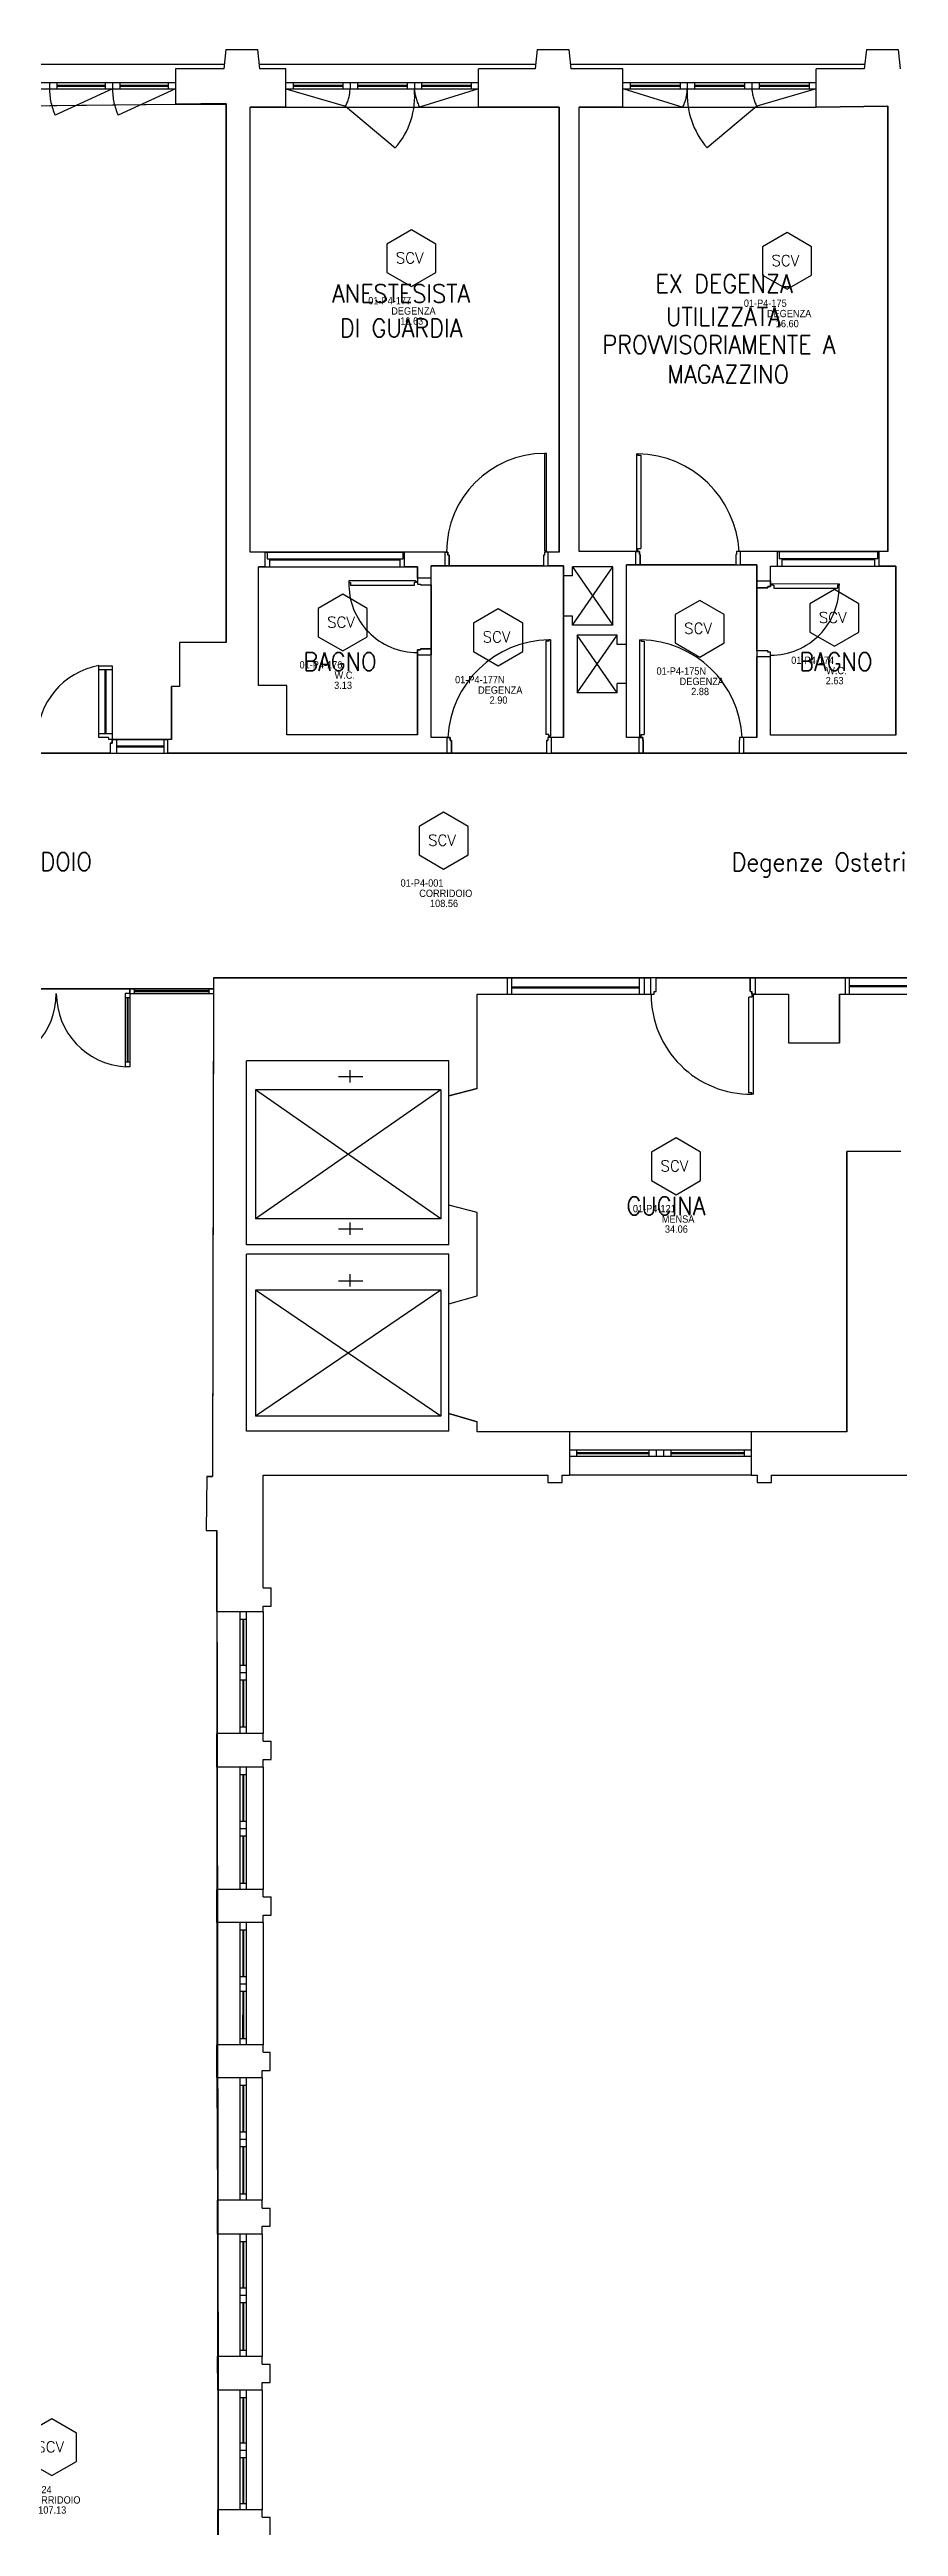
# Model space of a CAD drawing. Header units: inches. Extents: x 16420 to 16611, y 92341 to 92416.
# Drawn here: x 16476.55 to 16485.85, y 92383.12 to 92410.23 of the extents above; entities that cross this region are included whole.
import ezdxf
from ezdxf.enums import TextEntityAlignment as Align

# ---------------------------------------------------------------- set-up
doc = ezdxf.new("R2010")
doc.units = ezdxf.units.IN
doc.header["$LTSCALE"] = 50
doc.header["$MEASUREMENT"] = 0
doc.linetypes.add('NASCOSTA2', pattern=[0.1875, 0.125, -0.0625])
for name, color, linetype in [('A-LOCALI', 7, 'Continuous'), ('AA-CodiceVano', 7, 'Continuous'), ('GMM_DEST.USO', 50, 'Continuous'), ('PIANTA', 7, 'Continuous'), ('RM', 191, 'Continuous')]:
    doc.layers.add(name, color=color, linetype=linetype)
doc.styles.add('ARIAL', font='arial.ttf')
doc.styles.add('ARTECO', font='romans.shx', dxfattribs={"width": 0.9})
doc.styles.get("Standard").update_dxf_attribs({"font": 'txt.shx'})

# ---------------------------------------------------------------- blocks, each defined once
blk = doc.blocks.new('MFM_COD_VANO')
at = {"layer": 'A-LOCALI'}
for p, q in [((0, 0.621), (-0.269, 0.466)), ((0.269, 0.466), (0, 0.621)), ((-0.269, 0.466), (-0.269, 0.155)), ((0.269, 0.155), (0.269, 0.466)), ((-0.269, 0.155), (0, 0)), ((0, 0), (0.269, 0.155))]:
    blk.add_line(p, q, dxfattribs=at)
blk.add_text('SCV', height=0.12, dxfattribs=at).set_placement((-0.17, 0.255))
at = {"layer": 'A-LOCALI', "style": 'ARIAL', "width": 0.9, "flags": 8}
for tag, p in [('MFM_COD_UT', (-0.026, -0.078)), ('MFM_DESTINAZIONE_USO', (0.023, -0.306)), ('MFM_SUPERFICIE', (0.004, -0.416))]:
    blk.add_attdef(tag, text='', height=0.08, dxfattribs=at).set_placement(p, align=Align.CENTER)
at = {"layer": 'A-LOCALI', "flags": 9}
for tag in ['MFM_NAME', 'MFM_COD_COMPLESSO', 'MFM_COD_EDIFICIO', 'MFM_COD_PIANO', 'MFM_COD_MACROAREA', 'MFM_ZONA', 'MFM_REPARTO']:
    blk.add_attdef(tag, (-0.084, 0.188), '', height=0.005, dxfattribs=at)
blk.add_attdef('MFM_ALTEZZA', text='', height=0.005, dxfattribs=at).set_placement((-0.057, 0.188), align=Align.CENTER)
at = {"layer": 'A-LOCALI', "style": 'ARIAL', "width": 0.9}
for tag, p, height, flags in [('MFM_COD_LOCALE', (-0.472, -0.192), 0.08, 8), ('MFM_COD_SCHEDA', (-0.275, -0.483), 0.04, 9)]:
    blk.add_attdef(tag, p, '', height=height, dxfattribs=dict(at, flags=flags))

msp = doc.modelspace()

# ---------------------------------------------------------------- linework, layer by layer
at = {"layer": 'PIANTA', "color": 0}
for p, q in [((16474.855, 92410.073), (16478.469, 92410.073)), ((16478.463, 92410.023), (16477.934, 92410.023)), ((16477.934, 92410.023), (16477.934, 92409.637)), ((16478.486, 92410.233), (16478.463, 92410.023)), ((16478.486, 92410.233), (16478.832, 92410.233)), ((16478.832, 92410.233), (16478.855, 92410.023)), ((16478.85, 92410.073), (16481.878, 92410.073)), ((16479.144, 92410.023), (16478.855, 92410.023)), ((16479.144, 92409.603), (16479.144, 92410.023)), ((16481.873, 92410.023), (16481.254, 92410.023)), ((16481.254, 92409.603), (16481.254, 92410.023)), ((16481.896, 92410.233), (16481.873, 92410.023)), ((16481.896, 92410.233), (16482.242, 92410.233)), ((16482.242, 92410.233), (16482.265, 92410.023)), ((16482.26, 92410.073), (16485.486, 92410.073)), ((16482.834, 92410.023), (16482.265, 92410.023)), ((16482.834, 92409.603), (16482.834, 92410.023)), ((16485.48, 92410.023), (16484.954, 92410.023)), ((16484.954, 92409.603), (16484.954, 92410.023)), ((16485.503, 92410.233), (16485.48, 92410.023)), ((16485.503, 92410.233), (16485.85, 92410.233)), ((16485.85, 92410.233), (16485.873, 92410.023)), ((16475.174, 92409.873), (16477.934, 92409.873)), ((16475.174, 92409.803), (16477.934, 92409.803)), ((16476.554, 92409.873), (16476.554, 92409.803)), ((16476.634, 92409.873), (16476.634, 92409.803)), ((16476.634, 92409.844), (16477.164, 92409.844)), ((16476.634, 92409.834), (16477.164, 92409.834)), ((16477.164, 92409.873), (16477.164, 92409.803)), ((16477.244, 92409.873), (16477.244, 92409.803)), ((16477.324, 92409.873), (16477.324, 92409.803)), ((16477.324, 92409.844), (16477.854, 92409.844)), ((16477.324, 92409.834), (16477.854, 92409.834)), ((16477.854, 92409.873), (16477.854, 92409.803)), ((16479.144, 92409.873), (16481.254, 92409.873)), ((16479.144, 92409.803), (16481.254, 92409.803)), ((16479.224, 92409.873), (16479.224, 92409.803)), ((16479.224, 92409.843), (16479.768, 92409.844)), ((16479.224, 92409.833), (16479.768, 92409.834)), ((16479.768, 92409.873), (16479.768, 92409.803)), ((16479.848, 92409.873), (16479.848, 92409.803)), ((16479.928, 92409.873), (16479.928, 92409.803)), ((16479.928, 92409.844), (16480.471, 92409.844)), ((16479.928, 92409.834), (16480.471, 92409.834)), ((16480.471, 92409.873), (16480.471, 92409.803)), ((16480.551, 92409.873), (16480.551, 92409.803)), ((16480.631, 92409.873), (16480.631, 92409.803)), ((16480.631, 92409.844), (16481.174, 92409.844)), ((16480.631, 92409.834), (16481.174, 92409.834)), ((16481.174, 92409.873), (16481.174, 92409.803)), ((16482.834, 92409.873), (16484.954, 92409.873)), ((16482.834, 92409.803), (16484.954, 92409.803)), ((16482.914, 92409.873), (16482.914, 92409.803)), ((16482.914, 92409.843), (16483.461, 92409.844)), ((16482.914, 92409.833), (16483.461, 92409.834)), ((16483.461, 92409.873), (16483.461, 92409.803)), ((16483.541, 92409.873), (16483.541, 92409.803)), ((16483.621, 92409.873), (16483.621, 92409.803)), ((16483.621, 92409.844), (16484.168, 92409.844)), ((16483.621, 92409.834), (16484.168, 92409.834)), ((16484.168, 92409.873), (16484.168, 92409.803)), ((16484.248, 92409.873), (16484.248, 92409.803)), ((16484.328, 92409.873), (16484.328, 92409.803)), ((16484.328, 92409.844), (16484.874, 92409.844)), ((16484.328, 92409.834), (16484.874, 92409.834)), ((16484.874, 92409.873), (16484.874, 92409.803)), ((16475.174, 92409.605), (16477.934, 92409.637)), ((16478.489, 92409.643), (16477.934, 92409.637)), ((16478.489, 92403.743), (16478.489, 92409.643)), ((16478.754, 92404.733), (16478.754, 92409.603)), ((16479.144, 92409.603), (16478.754, 92409.603)), ((16479.144, 92409.603), (16481.254, 92409.603)), ((16482.138, 92409.603), (16481.254, 92409.603)), ((16482.138, 92404.733), (16482.138, 92409.603)), ((16482.834, 92409.603), (16482.358, 92409.603)), ((16482.358, 92404.738), (16482.358, 92409.603)), ((16482.834, 92409.603), (16484.954, 92409.603)), ((16485.738, 92409.613), (16484.954, 92409.603)), ((16485.738, 92404.738), (16485.738, 92409.613)), ((16481.978, 92405.813), (16481.978, 92404.748)), ((16481.998, 92405.813), (16481.978, 92405.813)), ((16481.998, 92404.748), (16481.998, 92405.813)), ((16482.983, 92405.808), (16482.983, 92404.754)), ((16482.983, 92405.808), (16482.999, 92405.808)), ((16482.999, 92405.808), (16482.999, 92405.792)), ((16482.999, 92405.792), (16483.032, 92405.792)), ((16483.032, 92405.792), (16483.032, 92404.771)), ((16478.918, 92404.733), (16478.754, 92404.733)), ((16478.844, 92403.273), (16478.844, 92404.573)), ((16478.918, 92404.573), (16478.844, 92404.573)), ((16478.918, 92404.573), (16478.918, 92404.733)), ((16478.918, 92404.733), (16480.444, 92404.733)), ((16478.918, 92404.573), (16480.444, 92404.573)), ((16478.938, 92404.733), (16478.938, 92404.658)), ((16478.938, 92404.658), (16478.968, 92404.658)), ((16478.968, 92404.573), (16478.968, 92404.658)), ((16478.968, 92404.658), (16480.428, 92404.658)), ((16478.968, 92404.648), (16480.394, 92404.648)), ((16480.394, 92404.573), (16480.394, 92404.658)), ((16480.428, 92404.658), (16480.428, 92404.733)), ((16480.884, 92404.733), (16480.444, 92404.733)), ((16480.444, 92404.573), (16480.444, 92404.733)), ((16480.584, 92404.573), (16480.444, 92404.573)), ((16480.584, 92404.448), (16480.584, 92404.573)), ((16480.734, 92404.448), (16480.734, 92404.583)), ((16480.884, 92404.583), (16480.734, 92404.583)), ((16480.884, 92404.733), (16480.918, 92404.733)), ((16480.884, 92404.733), (16480.884, 92404.583)), ((16480.934, 92404.583), (16480.884, 92404.583)), ((16480.918, 92404.733), (16480.918, 92404.7)), ((16480.934, 92404.7), (16480.918, 92404.7)), ((16480.934, 92404.7), (16480.934, 92404.583)), ((16481.964, 92404.7), (16481.964, 92404.583)), ((16481.964, 92404.7), (16481.978, 92404.7)), ((16481.964, 92404.583), (16482.014, 92404.583)), ((16481.978, 92404.748), (16481.998, 92404.748)), ((16481.978, 92404.733), (16481.978, 92404.7)), ((16482.014, 92404.733), (16481.978, 92404.733)), ((16482.014, 92404.733), (16482.014, 92404.583)), ((16482.138, 92404.733), (16482.014, 92404.733)), ((16482.184, 92404.583), (16482.014, 92404.583)), ((16482.184, 92404.473), (16482.184, 92404.583)), ((16482.724, 92404.573), (16482.284, 92404.573)), ((16482.284, 92404.473), (16482.284, 92404.573)), ((16482.284, 92403.933), (16482.724, 92404.573)), ((16482.284, 92404.573), (16482.724, 92403.933)), ((16482.974, 92404.738), (16482.358, 92404.738)), ((16482.724, 92403.933), (16482.724, 92404.573)), ((16482.874, 92403.723), (16482.874, 92404.593)), ((16482.974, 92404.593), (16482.874, 92404.593)), ((16482.974, 92404.738), (16483.019, 92404.738)), ((16482.974, 92404.738), (16482.974, 92404.593)), ((16483.024, 92404.593), (16482.974, 92404.593)), ((16482.983, 92404.754), (16482.999, 92404.754)), ((16482.999, 92404.771), (16483.032, 92404.771)), ((16482.999, 92404.754), (16482.999, 92404.771)), ((16483.019, 92404.738), (16483.019, 92404.705)), ((16483.024, 92404.705), (16483.019, 92404.705)), ((16483.024, 92404.705), (16483.024, 92404.593)), ((16484.074, 92404.705), (16484.074, 92404.593)), ((16484.079, 92404.705), (16484.074, 92404.705)), ((16484.074, 92404.593), (16484.124, 92404.593)), ((16484.079, 92404.738), (16484.079, 92404.705)), ((16484.124, 92404.738), (16484.079, 92404.738)), ((16484.529, 92404.738), (16484.124, 92404.738)), ((16484.124, 92404.593), (16484.124, 92404.738)), ((16484.304, 92404.593), (16484.124, 92404.593)), ((16484.304, 92404.418), (16484.304, 92404.593)), ((16484.454, 92404.578), (16484.529, 92404.578)), ((16484.454, 92404.418), (16484.454, 92404.578)), ((16484.529, 92404.578), (16484.529, 92404.738)), ((16484.529, 92404.738), (16485.644, 92404.738)), ((16484.529, 92404.578), (16485.644, 92404.578)), ((16484.549, 92404.738), (16484.549, 92404.663)), ((16484.549, 92404.663), (16484.579, 92404.663)), ((16484.579, 92404.578), (16484.579, 92404.663)), ((16484.579, 92404.663), (16485.628, 92404.663)), ((16484.579, 92404.653), (16485.594, 92404.653)), ((16485.594, 92404.578), (16485.594, 92404.663)), ((16485.628, 92404.663), (16485.628, 92404.738)), ((16485.644, 92404.578), (16485.644, 92404.738)), ((16485.738, 92404.738), (16485.644, 92404.738)), ((16485.824, 92404.578), (16485.644, 92404.578)), ((16485.824, 92402.728), (16485.824, 92404.578)), ((16480.565, 92404.418), (16479.834, 92404.417)), ((16479.834, 92404.417), (16479.834, 92404.401)), ((16479.834, 92404.401), (16479.85, 92404.401)), ((16479.85, 92404.401), (16479.85, 92404.368)), ((16480.549, 92404.368), (16479.85, 92404.368)), ((16480.549, 92404.401), (16480.549, 92404.368)), ((16480.565, 92404.401), (16480.549, 92404.401)), ((16480.565, 92404.418), (16480.565, 92404.401)), ((16480.584, 92404.448), (16480.584, 92404.383)), ((16480.734, 92404.448), (16480.584, 92404.448)), ((16480.584, 92404.383), (16480.617, 92404.383)), ((16480.617, 92404.383), (16480.617, 92404.373)), ((16480.617, 92404.373), (16480.734, 92404.373)), ((16480.734, 92404.373), (16480.734, 92404.448)), ((16482.284, 92404.473), (16482.184, 92404.473)), ((16482.184, 92404.033), (16482.184, 92404.473)), ((16484.304, 92404.343), (16484.304, 92404.418)), ((16484.304, 92404.418), (16484.454, 92404.418)), ((16484.394, 92404.343), (16484.304, 92404.343)), ((16484.422, 92404.343), (16484.304, 92404.343)), ((16484.454, 92404.358), (16484.422, 92404.358)), ((16484.422, 92404.358), (16484.422, 92404.343)), ((16484.454, 92404.418), (16484.454, 92404.358)), ((16484.474, 92404.388), (16484.473, 92404.371)), ((16484.473, 92404.371), (16484.49, 92404.371)), ((16484.474, 92404.388), (16485.205, 92404.387)), ((16484.49, 92404.371), (16484.49, 92404.338)), ((16484.49, 92404.338), (16485.188, 92404.338)), ((16485.188, 92404.371), (16485.188, 92404.338)), ((16485.205, 92404.371), (16485.188, 92404.371)), ((16485.205, 92404.387), (16485.205, 92404.371)), ((16482.184, 92402.703), (16482.184, 92404.033)), ((16482.284, 92404.033), (16482.184, 92404.033)), ((16482.284, 92403.933), (16482.284, 92404.033)), ((16481.991, 92403.757), (16481.991, 92402.736)), ((16482.024, 92403.757), (16481.991, 92403.757)), ((16482.024, 92403.773), (16482.024, 92403.757)), ((16482.041, 92403.773), (16482.024, 92403.773)), ((16482.041, 92403.773), (16482.041, 92402.719)), ((16482.724, 92403.933), (16482.284, 92403.933)), ((16482.774, 92403.823), (16482.334, 92403.823)), ((16482.334, 92403.823), (16482.334, 92403.193)), ((16482.774, 92403.193), (16482.334, 92403.823)), ((16482.334, 92403.193), (16482.774, 92403.823)), ((16482.774, 92403.723), (16482.774, 92403.823)), ((16483.018, 92403.773), (16483.018, 92402.719)), ((16483.018, 92403.773), (16483.034, 92403.773)), ((16483.034, 92403.773), (16483.034, 92403.757)), ((16483.034, 92403.757), (16483.067, 92403.757)), ((16483.067, 92403.757), (16483.067, 92402.736)), ((16477.093, 92403.489), (16477.239, 92403.489)), ((16477.093, 92402.703), (16477.093, 92403.489)), ((16477.239, 92403.489), (16477.239, 92402.683)), ((16477.979, 92403.743), (16477.979, 92403.263)), ((16478.489, 92403.743), (16477.979, 92403.743)), ((16480.584, 92403.663), (16480.617, 92403.663)), ((16480.584, 92403.608), (16480.584, 92403.663)), ((16480.584, 92402.733), (16480.584, 92403.608)), ((16480.584, 92403.608), (16480.734, 92403.608)), ((16480.617, 92403.673), (16480.617, 92403.663)), ((16480.617, 92403.673), (16480.734, 92403.673)), ((16480.734, 92403.673), (16480.734, 92403.608)), ((16480.734, 92402.703), (16480.734, 92403.608)), ((16482.874, 92403.723), (16482.774, 92403.723)), ((16482.874, 92403.293), (16482.874, 92403.723)), ((16484.304, 92403.653), (16484.304, 92403.588)), ((16484.422, 92403.653), (16484.304, 92403.653)), ((16484.304, 92402.703), (16484.304, 92403.588)), ((16484.454, 92403.588), (16484.304, 92403.588)), ((16484.422, 92403.653), (16484.422, 92403.638)), ((16484.454, 92403.638), (16484.422, 92403.638)), ((16484.454, 92403.588), (16484.454, 92403.638)), ((16484.454, 92402.728), (16484.454, 92403.588)), ((16477.093, 92403.449), (16477.239, 92403.449)), ((16477.161, 92403.449), (16477.161, 92402.743)), ((16477.171, 92403.449), (16477.171, 92402.743)), ((16477.889, 92402.683), (16477.889, 92403.263)), ((16477.979, 92403.263), (16477.889, 92403.263)), ((16479.154, 92403.273), (16478.844, 92403.273)), ((16479.154, 92402.733), (16479.154, 92403.273)), ((16482.874, 92403.293), (16482.774, 92403.293)), ((16482.774, 92403.193), (16482.774, 92403.293)), ((16482.874, 92402.703), (16482.874, 92403.293)), ((16482.774, 92403.193), (16482.334, 92403.193)), ((16477.239, 92402.743), (16477.093, 92402.743)), ((16477.199, 92402.703), (16477.093, 92402.703)), ((16477.199, 92402.703), (16477.199, 92402.683)), ((16477.239, 92402.683), (16477.199, 92402.683)), ((16477.239, 92402.683), (16477.849, 92402.683)), ((16477.239, 92402.643), (16477.239, 92402.683)), ((16477.289, 92402.683), (16477.289, 92402.533)), ((16477.809, 92402.533), (16477.809, 92402.683)), ((16477.889, 92402.683), (16477.849, 92402.683)), ((16477.849, 92402.533), (16477.849, 92402.683)), ((16480.584, 92402.733), (16479.154, 92402.733)), ((16480.909, 92402.703), (16480.734, 92402.703)), ((16480.909, 92402.703), (16480.944, 92402.703)), ((16480.909, 92402.533), (16480.909, 92402.703)), ((16480.944, 92402.703), (16480.944, 92402.67)), ((16480.944, 92402.67), (16480.959, 92402.67)), ((16480.959, 92402.67), (16480.959, 92402.533)), ((16482.024, 92402.736), (16481.991, 92402.736)), ((16481.999, 92402.67), (16482.014, 92402.67)), ((16481.999, 92402.67), (16481.999, 92402.533)), ((16482.014, 92402.703), (16482.014, 92402.67)), ((16482.049, 92402.703), (16482.014, 92402.703)), ((16482.024, 92402.719), (16482.024, 92402.736)), ((16482.041, 92402.719), (16482.024, 92402.719)), ((16482.184, 92402.703), (16482.049, 92402.703)), ((16482.049, 92402.703), (16482.049, 92402.533)), ((16483.009, 92402.703), (16482.874, 92402.703)), ((16483.009, 92402.703), (16483.054, 92402.703)), ((16483.009, 92402.703), (16483.009, 92402.533)), ((16483.018, 92402.719), (16483.034, 92402.719)), ((16483.034, 92402.736), (16483.067, 92402.736)), ((16483.034, 92402.719), (16483.034, 92402.736)), ((16483.054, 92402.703), (16483.054, 92402.67)), ((16483.059, 92402.67), (16483.054, 92402.67)), ((16483.059, 92402.67), (16483.059, 92402.533)), ((16484.109, 92402.67), (16484.109, 92402.533)), ((16484.114, 92402.67), (16484.109, 92402.67)), ((16484.114, 92402.703), (16484.114, 92402.67)), ((16484.159, 92402.703), (16484.114, 92402.703)), ((16484.304, 92402.703), (16484.149, 92402.703)), ((16484.159, 92402.533), (16484.159, 92402.703)), ((16485.824, 92402.728), (16484.454, 92402.728)), ((16477.219, 92402.643), (16477.219, 92402.533)), ((16477.219, 92402.643), (16477.239, 92402.643)), ((16477.219, 92402.533), (16477.849, 92402.533)), ((16477.289, 92402.613), (16477.809, 92402.613)), ((16477.289, 92402.603), (16477.809, 92402.603)), ((16480.909, 92402.533), (16477.849, 92402.533)), ((16480.959, 92402.533), (16480.909, 92402.533)), ((16481.999, 92402.533), (16482.049, 92402.533)), ((16483.009, 92402.533), (16482.049, 92402.533)), ((16483.059, 92402.533), (16483.009, 92402.533)), ((16484.109, 92402.533), (16484.159, 92402.533)), ((16486.599, 92402.533), (16484.149, 92402.533)), ((16477.434, 92399.903), (16477.434, 92399.953)), ((16477.434, 92399.953), (16478.349, 92399.953)), ((16477.484, 92399.903), (16477.484, 92399.953)), ((16478.299, 92399.953), (16478.299, 92399.903)), ((16478.35, 92400.073), (16478.339, 92394.613)), ((16478.35, 92400.073), (16481.569, 92400.073)), ((16481.569, 92400.073), (16483.069, 92400.073)), ((16481.569, 92400.073), (16481.569, 92399.893)), ((16481.619, 92399.893), (16481.619, 92400.073)), ((16481.619, 92399.973), (16483.019, 92399.973)), ((16481.619, 92399.963), (16483.019, 92399.963)), ((16483.019, 92399.893), (16483.019, 92400.073)), ((16483.019, 92399.893), (16483.019, 92400.073)), ((16483.069, 92400.073), (16483.069, 92399.893)), ((16483.069, 92400.073), (16483.139, 92400.073)), ((16483.199, 92400.073), (16483.139, 92400.073)), ((16483.139, 92400.073), (16483.139, 92399.893)), ((16483.199, 92399.925), (16483.199, 92400.073)), ((16484.229, 92400.073), (16484.289, 92400.073)), ((16484.229, 92399.925), (16484.229, 92400.073)), ((16484.289, 92400.073), (16485.269, 92400.073)), ((16484.289, 92399.893), (16484.289, 92400.073)), ((16485.269, 92400.073), (16487.859, 92400.073)), ((16485.269, 92400.073), (16485.269, 92399.893)), ((16485.319, 92399.893), (16485.319, 92400.073)), ((16485.319, 92399.988), (16487.809, 92399.988)), ((16485.319, 92399.978), (16487.809, 92399.978)), ((16477.384, 92399.903), (16477.384, 92399.099)), ((16477.434, 92399.903), (16477.384, 92399.903)), ((16477.434, 92399.853), (16477.384, 92399.853)), ((16477.404, 92399.853), (16477.404, 92399.149)), ((16477.414, 92399.853), (16477.414, 92399.149)), ((16477.434, 92399.903), (16478.349, 92399.903)), ((16477.434, 92399.903), (16477.434, 92399.099)), ((16477.484, 92399.933), (16478.299, 92399.933)), ((16477.484, 92399.923), (16478.299, 92399.923)), ((16481.239, 92398.863), (16481.239, 92399.893)), ((16481.239, 92399.893), (16481.569, 92399.893)), ((16481.569, 92399.893), (16483.069, 92399.893)), ((16483.069, 92399.893), (16483.139, 92399.893)), ((16483.139, 92399.893), (16483.179, 92399.893)), ((16483.179, 92399.893), (16483.179, 92399.925)), ((16483.179, 92399.925), (16483.199, 92399.925)), ((16484.216, 92398.814), (16484.216, 92399.86)), ((16484.249, 92399.86), (16484.216, 92399.86)), ((16484.229, 92399.925), (16484.249, 92399.925)), ((16484.249, 92399.893), (16484.249, 92399.925)), ((16484.289, 92399.893), (16484.249, 92399.893)), ((16484.249, 92399.876), (16484.249, 92399.86)), ((16484.266, 92399.876), (16484.249, 92399.876)), ((16484.266, 92398.798), (16484.266, 92399.876)), ((16484.289, 92399.893), (16484.649, 92399.893)), ((16484.649, 92399.893), (16484.649, 92399.363)), ((16485.209, 92399.893), (16485.269, 92399.893)), ((16485.209, 92399.893), (16485.209, 92399.363)), ((16485.269, 92399.893), (16487.859, 92399.893)), ((16477.434, 92399.149), (16477.384, 92399.149)), ((16478.711, 92397.149), (16478.711, 92399.166)), ((16480.929, 92399.166), (16478.711, 92399.166)), ((16480.929, 92398.783), (16480.929, 92399.166)), ((16484.649, 92399.363), (16485.209, 92399.363)), ((16477.434, 92399.099), (16477.384, 92399.099)), ((16479.721, 92398.992), (16479.986, 92398.992)), ((16479.843, 92399.064), (16479.843, 92398.928)), ((16478.811, 92398.846), (16478.811, 92397.436)), ((16480.84, 92398.846), (16478.811, 92397.436)), ((16480.84, 92397.436), (16478.811, 92398.846)), ((16480.84, 92398.846), (16478.811, 92398.846)), ((16480.84, 92398.846), (16480.84, 92397.436)), ((16481.239, 92398.863), (16480.929, 92398.783)), ((16480.929, 92397.583), (16480.929, 92398.783)), ((16484.249, 92398.814), (16484.216, 92398.814)), ((16484.249, 92398.798), (16484.249, 92398.814)), ((16484.266, 92398.798), (16484.249, 92398.798)), ((16485.289, 92395.103), (16485.289, 92398.173)), ((16485.879, 92398.173), (16485.289, 92398.173)), ((16480.929, 92397.149), (16480.929, 92397.583)), ((16481.239, 92397.503), (16480.929, 92397.583)), ((16480.84, 92397.436), (16478.811, 92397.436)), ((16479.721, 92397.324), (16479.986, 92397.324)), ((16479.843, 92397.395), (16479.843, 92397.26)), ((16481.239, 92396.593), (16481.239, 92397.503)), ((16480.929, 92397.149), (16478.711, 92397.149)), ((16480.929, 92397.049), (16478.711, 92397.049)), ((16478.711, 92395.111), (16478.711, 92397.049)), ((16480.929, 92396.503), (16480.929, 92397.049)), ((16479.721, 92396.758), (16479.986, 92396.758)), ((16479.843, 92396.829), (16479.843, 92396.693)), ((16480.84, 92396.656), (16478.811, 92396.656)), ((16478.811, 92396.656), (16478.811, 92395.274)), ((16480.84, 92396.656), (16478.811, 92395.274)), ((16480.84, 92395.274), (16478.811, 92396.656)), ((16480.84, 92396.656), (16480.84, 92395.274)), ((16480.929, 92396.503), (16481.239, 92396.593)), ((16480.929, 92395.303), (16480.929, 92396.503)), ((16480.929, 92395.111), (16478.711, 92395.111)), ((16480.84, 92395.274), (16478.811, 92395.274)), ((16480.929, 92395.111), (16480.929, 92395.303)), ((16480.929, 92395.303), (16481.239, 92395.213)), ((16481.239, 92395.103), (16481.239, 92395.213)), ((16482.249, 92395.103), (16481.239, 92395.103)), ((16482.249, 92395.103), (16482.249, 92394.628)), ((16484.239, 92395.103), (16482.249, 92395.103)), ((16484.239, 92395.103), (16484.239, 92394.628)), ((16485.289, 92395.103), (16484.239, 92395.103)), ((16484.239, 92394.903), (16482.249, 92394.903)), ((16484.239, 92394.833), (16482.249, 92394.833)), ((16482.329, 92394.833), (16482.329, 92394.903)), ((16483.124, 92394.873), (16482.329, 92394.873)), ((16483.124, 92394.863), (16482.329, 92394.863)), ((16483.124, 92394.833), (16483.124, 92394.903)), ((16483.204, 92394.833), (16483.204, 92394.903)), ((16483.284, 92394.833), (16483.284, 92394.903)), ((16483.364, 92394.833), (16483.364, 92394.903)), ((16484.169, 92394.873), (16483.364, 92394.873)), ((16484.169, 92394.863), (16483.364, 92394.863)), ((16484.169, 92394.833), (16484.169, 92394.903)), ((16478.279, 92394.613), (16478.269, 92394.023)), ((16478.279, 92394.613), (16478.339, 92394.613)), ((16478.894, 92393.396), (16478.894, 92394.628)), ((16478.894, 92394.628), (16482.012, 92394.628)), ((16482.012, 92394.628), (16482.012, 92394.548)), ((16482.012, 92394.548), (16482.169, 92394.548)), ((16482.169, 92394.548), (16482.169, 92394.628)), ((16482.169, 92394.628), (16482.249, 92394.628)), ((16484.239, 92394.628), (16482.249, 92394.628)), ((16484.239, 92394.628), (16484.307, 92394.628)), ((16484.307, 92394.628), (16484.307, 92394.548)), ((16484.307, 92394.548), (16484.463, 92394.548)), ((16484.463, 92394.548), (16484.463, 92394.628)), ((16484.463, 92394.628), (16486.192, 92394.628)), ((16478.269, 92394.023), (16478.389, 92394.023)), ((16478.389, 92393.133), (16478.389, 92394.023)), ((16478.894, 92393.396), (16478.981, 92393.396)), ((16478.894, 92393.133), (16478.894, 92393.196)), ((16478.894, 92393.196), (16478.981, 92393.196)), ((16478.981, 92393.196), (16478.981, 92393.396)), ((16478.894, 92393.133), (16478.389, 92393.133)), ((16478.389, 92393.133), (16478.389, 92391.803)), ((16478.644, 92391.803), (16478.644, 92393.133)), ((16478.644, 92393.053), (16478.714, 92393.053)), ((16478.674, 92392.548), (16478.674, 92393.053)), ((16478.684, 92392.548), (16478.684, 92393.053)), ((16478.714, 92391.803), (16478.714, 92393.133)), ((16478.894, 92393.133), (16478.894, 92391.803)), ((16478.644, 92392.548), (16478.714, 92392.548)), ((16478.644, 92392.468), (16478.714, 92392.468)), ((16478.644, 92392.388), (16478.714, 92392.388)), ((16478.674, 92391.873), (16478.674, 92392.388)), ((16478.684, 92391.873), (16478.684, 92392.388)), ((16478.644, 92391.873), (16478.714, 92391.873)), ((16478.389, 92391.433), (16478.389, 92391.803)), ((16478.894, 92391.803), (16478.389, 92391.803)), ((16478.894, 92391.718), (16478.894, 92391.803)), ((16478.894, 92391.718), (16478.981, 92391.718)), ((16478.981, 92391.518), (16478.981, 92391.718)), ((16478.894, 92391.433), (16478.389, 92391.433)), ((16478.389, 92391.433), (16478.389, 92390.093)), ((16478.644, 92390.093), (16478.644, 92391.433)), ((16478.644, 92391.353), (16478.714, 92391.353)), ((16478.674, 92390.843), (16478.674, 92391.353)), ((16478.684, 92390.843), (16478.684, 92391.353)), ((16478.714, 92390.093), (16478.714, 92391.433)), ((16478.894, 92391.433), (16478.894, 92391.518)), ((16478.894, 92391.518), (16478.981, 92391.518)), ((16478.894, 92391.433), (16478.894, 92390.093)), ((16478.644, 92390.843), (16478.714, 92390.843)), ((16478.644, 92390.763), (16478.714, 92390.763)), ((16478.644, 92390.683), (16478.714, 92390.683)), ((16478.674, 92390.163), (16478.674, 92390.683)), ((16478.684, 92390.163), (16478.684, 92390.683)), ((16478.894, 92390.093), (16478.389, 92390.093)), ((16478.389, 92389.733), (16478.389, 92390.093)), ((16478.644, 92390.163), (16478.714, 92390.163)), ((16478.894, 92390.013), (16478.894, 92390.093)), ((16478.894, 92390.013), (16478.981, 92390.013)), ((16478.981, 92389.813), (16478.981, 92390.013)), ((16478.894, 92389.733), (16478.389, 92389.733)), ((16478.389, 92389.733), (16478.389, 92388.393)), ((16478.642, 92388.393), (16478.644, 92389.733)), ((16478.644, 92389.653), (16478.714, 92389.653)), ((16478.674, 92389.143), (16478.674, 92389.653)), ((16478.684, 92389.143), (16478.684, 92389.653)), ((16478.712, 92388.393), (16478.714, 92389.733)), ((16478.894, 92389.733), (16478.894, 92389.813)), ((16478.894, 92389.813), (16478.981, 92389.813)), ((16478.894, 92389.733), (16478.894, 92388.393)), ((16478.644, 92389.143), (16478.714, 92389.143)), ((16478.644, 92389.063), (16478.714, 92389.063)), ((16478.644, 92388.983), (16478.714, 92388.983)), ((16478.672, 92388.463), (16478.674, 92388.983)), ((16478.682, 92388.463), (16478.684, 92388.983)), ((16478.389, 92388.033), (16478.389, 92388.393)), ((16478.894, 92388.393), (16478.389, 92388.393)), ((16478.642, 92388.463), (16478.712, 92388.463)), ((16478.894, 92388.313), (16478.894, 92388.393)), ((16478.894, 92388.313), (16478.971, 92388.313)), ((16478.971, 92388.113), (16478.971, 92388.313)), ((16478.884, 92388.033), (16478.389, 92388.033)), ((16478.389, 92388.033), (16478.394, 92386.693)), ((16478.644, 92386.693), (16478.644, 92388.033)), ((16478.714, 92386.693), (16478.714, 92388.033)), ((16478.884, 92388.033), (16478.884, 92388.113)), ((16478.884, 92388.113), (16478.971, 92388.113)), ((16478.884, 92388.033), (16478.884, 92386.693)), ((16478.644, 92387.953), (16478.714, 92387.953)), ((16478.674, 92387.443), (16478.674, 92387.953)), ((16478.684, 92387.443), (16478.684, 92387.953)), ((16478.644, 92387.443), (16478.714, 92387.443)), ((16478.644, 92387.363), (16478.714, 92387.363)), ((16478.644, 92387.283), (16478.714, 92387.283)), ((16478.674, 92386.763), (16478.674, 92387.283)), ((16478.684, 92386.763), (16478.684, 92387.283)), ((16478.394, 92386.323), (16478.394, 92386.693)), ((16478.884, 92386.693), (16478.394, 92386.693)), ((16478.644, 92386.763), (16478.714, 92386.763)), ((16478.884, 92386.608), (16478.884, 92386.693)), ((16478.884, 92386.608), (16478.971, 92386.608)), ((16478.884, 92386.323), (16478.884, 92386.408)), ((16478.884, 92386.408), (16478.971, 92386.408)), ((16478.971, 92386.408), (16478.971, 92386.608)), ((16478.884, 92386.323), (16478.394, 92386.323)), ((16478.394, 92386.323), (16478.394, 92384.983)), ((16478.644, 92384.983), (16478.644, 92386.323)), ((16478.644, 92386.243), (16478.714, 92386.243)), ((16478.674, 92385.733), (16478.674, 92386.243)), ((16478.684, 92385.733), (16478.684, 92386.243)), ((16478.714, 92384.983), (16478.714, 92386.323)), ((16478.884, 92386.323), (16478.884, 92384.983)), ((16478.644, 92385.733), (16478.714, 92385.733)), ((16478.644, 92385.653), (16478.714, 92385.653)), ((16478.644, 92385.573), (16478.714, 92385.573)), ((16478.674, 92385.053), (16478.674, 92385.573)), ((16478.684, 92385.053), (16478.684, 92385.573)), ((16478.644, 92385.053), (16478.714, 92385.053)), ((16478.399, 92384.613), (16478.394, 92384.983)), ((16478.884, 92384.983), (16478.394, 92384.983)), ((16478.884, 92384.898), (16478.884, 92384.983)), ((16478.884, 92384.898), (16478.971, 92384.898)), ((16478.971, 92384.698), (16478.971, 92384.898)), ((16478.884, 92384.613), (16478.399, 92384.613)), ((16478.399, 92384.613), (16478.399, 92383.303)), ((16478.644, 92383.303), (16478.644, 92384.613)), ((16478.644, 92384.533), (16478.714, 92384.533)), ((16478.674, 92384.038), (16478.674, 92384.533)), ((16478.684, 92384.038), (16478.684, 92384.533)), ((16478.714, 92383.303), (16478.714, 92384.613)), ((16478.884, 92384.613), (16478.884, 92384.698)), ((16478.884, 92384.698), (16478.971, 92384.698)), ((16478.884, 92384.613), (16478.884, 92383.303)), ((16478.644, 92384.038), (16478.714, 92384.038)), ((16478.644, 92383.958), (16478.714, 92383.958)), ((16478.644, 92383.878), (16478.714, 92383.878)), ((16478.674, 92383.373), (16478.674, 92383.878)), ((16478.684, 92383.373), (16478.684, 92383.878)), ((16478.399, 92382.943), (16478.399, 92383.303)), ((16478.884, 92383.303), (16478.399, 92383.303)), ((16478.644, 92383.373), (16478.714, 92383.373)), ((16478.884, 92383.223), (16478.884, 92383.303)), ((16478.884, 92383.223), (16478.971, 92383.223)), ((16478.971, 92383.023), (16478.971, 92383.223))]:
    msp.add_line(p, q, dxfattribs=at)
at = {"layer": 'PIANTA', "color": 0, "linetype": 'NASCOSTA2'}
for p, q in [((16477.244, 92409.803), (16476.618, 92409.514)), ((16477.934, 92409.803), (16477.308, 92409.514)), ((16479.144, 92409.803), (16479.797, 92409.612)), ((16481.254, 92409.803), (16480.607, 92409.601)), ((16482.844, 92409.803), (16483.491, 92409.601)), ((16484.954, 92409.803), (16484.302, 92409.612)), ((16479.797, 92409.612), (16480.34, 92409.157)), ((16484.302, 92409.612), (16483.759, 92409.157))]:
    msp.add_line(p, q, dxfattribs=at)
at = {"layer": 'PIANTA', "color": 0}
for centre in [(16481.994, 92404.74), (16482.991, 92404.746), (16480.576, 92404.408), (16484.463, 92404.378), (16482.032, 92402.711), (16483.026, 92402.711), (16484.257, 92399.884)]:
    msp.add_circle(centre, 0.00633, dxfattribs=at)
at = {"layer": 'PIANTA', "color": 0, "linetype": 'NASCOSTA2'}
for centre, radius, start, end in [((16477.244, 92409.803), 0.69, 180, 204.7823), ((16477.934, 92409.803), 0.69, 180, 204.7823), ((16479.436, 92409.81), 0.411, 331.2544, 359.0833), ((16479.703, 92409.722), 0.852, 318.3987, 5.4388), ((16481.174, 92409.868), 0.627, 185.9066, 205.2031), ((16483.085, 92409.808), 0.455, 332.9835, 359.4385), ((16484.433, 92409.744), 0.894, 176.186, 221.0414), ((16484.724, 92409.834), 0.477, 183.7401, 207.7807), ((16481.983, 92404.733), 1.08, 90.2668, 179.9998), ((16482.979, 92404.678), 1.13, 3.0226, 88.947), ((16480.584, 92404.384), 0.751, 178.6662, 270.0003), ((16484.454, 92404.354), 0.751, 269.9997, 1.3338), ((16482.045, 92402.643), 1.13, 91.053, 176.9774), ((16483.014, 92402.643), 1.13, 3.0226, 88.947), ((16477.24, 92402.682), 0.821, 100.3012, 179.9049), ((16475.824, 92399.903), 0.805, 273.5611, 0), ((16477.434, 92399.903), 0.805, 180, 266.4389), ((16484.239, 92399.893), 1.095, 180, 270.5209)]:
    msp.add_arc(centre, radius, start, end, dxfattribs=at)
at = {"layer": 'RM'}
for points in [[(16473.284, 92409.583), (16475.174, 92409.605), (16477.934, 92409.637), (16478.489, 92409.637), (16478.489, 92403.743), (16477.979, 92403.743), (16477.979, 92403.263), (16477.889, 92403.263), (16477.889, 92402.683), (16477.239, 92402.683), (16477.239, 92402.643), (16477.219, 92402.643), (16477.219, 92402.533), (16475.619, 92402.533), (16475.619, 92402.643), (16475.599, 92402.643), (16475.599, 92402.682), (16474.959, 92402.683), (16474.959, 92403.203), (16474.054, 92403.203), (16473.284, 92403.203)], [(16482.138, 92409.603), (16482.138, 92404.733), (16481.978, 92404.733), (16481.978, 92404.7), (16481.964, 92404.7), (16481.964, 92404.583), (16480.934, 92404.583), (16480.934, 92404.7), (16480.918, 92404.7), (16480.918, 92404.733), (16478.754, 92404.733), (16478.754, 92409.603)], [(16482.358, 92409.603), (16482.834, 92409.603), (16484.954, 92409.603), (16485.738, 92409.613), (16485.738, 92404.738), (16484.079, 92404.738), (16484.079, 92404.705), (16484.074, 92404.705), (16484.074, 92404.593), (16483.024, 92404.593), (16483.024, 92404.705), (16483.019, 92404.705), (16483.019, 92404.738), (16482.358, 92404.738)], [(16478.844, 92404.573), (16480.584, 92404.573), (16480.584, 92404.383), (16480.617, 92404.383), (16480.617, 92404.373), (16480.734, 92404.373), (16480.734, 92403.673), (16480.617, 92403.673), (16480.617, 92403.663), (16480.584, 92403.663), (16480.584, 92402.733), (16479.154, 92402.733), (16479.154, 92403.273), (16478.844, 92403.273)], [(16485.824, 92404.578), (16485.824, 92402.728), (16484.454, 92402.728), (16484.454, 92403.638), (16484.422, 92403.638), (16484.422, 92403.653), (16484.304, 92403.653), (16484.304, 92404.343), (16484.422, 92404.343), (16484.422, 92404.358), (16484.454, 92404.358), (16484.454, 92404.578)]]:
    msp.add_lwpolyline(points, close=True, dxfattribs=at)
at = {"layer": 'RM', "color": 3}
for points in [[(16482.184, 92404.583), (16482.184, 92402.703), (16482.014, 92402.703), (16482.014, 92402.67), (16481.999, 92402.67), (16481.999, 92402.533), (16480.959, 92402.533), (16480.959, 92402.67), (16480.944, 92402.67), (16480.944, 92402.703), (16480.734, 92402.703), (16480.734, 92404.583)], [(16484.304, 92404.593), (16484.304, 92402.703), (16484.114, 92402.703), (16484.114, 92402.67), (16484.109, 92402.67), (16484.109, 92402.533), (16483.059, 92402.533), (16483.059, 92402.67), (16483.054, 92402.67), (16483.054, 92402.703), (16482.874, 92402.703), (16482.874, 92404.593)]]:
    msp.add_lwpolyline(points, close=True, dxfattribs=at)
at = {"layer": 'RM'}
for points in [[(16464.919, 92402.533), (16507.119, 92402.533)], [(16501.799, 92400.073), (16478.35, 92400.073), (16478.35, 92399.953), (16474.909, 92399.953)], [(16475.824, 92399.953), (16477.434, 92399.953), (16477.434, 92399.903), (16478.349, 92399.903), (16478.339, 92394.613), (16478.279, 92394.613), (16478.269, 92394.023), (16478.389, 92394.023), (16478.424, 92369.593)], [(16485.879, 92398.173), (16485.289, 92398.173), (16485.289, 92395.103), (16481.239, 92395.103), (16481.239, 92395.213), (16480.929, 92395.303), (16480.929, 92396.503), (16481.239, 92396.593), (16481.239, 92397.503), (16480.929, 92397.583), (16480.929, 92398.783), (16481.239, 92398.863), (16481.239, 92399.893), (16483.179, 92399.893), (16483.179, 92399.925), (16483.199, 92399.925), (16483.199, 92400.073), (16484.229, 92400.073), (16484.229, 92399.925), (16484.249, 92399.925), (16484.249, 92399.893), (16484.649, 92399.893), (16484.649, 92399.363), (16485.209, 92399.363), (16485.209, 92399.893), (16488.379, 92399.893)]]:
    msp.add_lwpolyline(points, dxfattribs=at)

# ---------------------------------------------------------------- block references
at = {"layer": 'AA-CodiceVano'}
ref = msp.add_blockref('MFM_COD_VANO', (16480.518, 92407.638), dxfattribs=at)
ref.add_attrib('MFM_COD_LOCALE', '01-P4-177', (16480.046, 92407.445), dxfattribs={"layer": 'A-LOCALI', "height": 0.08, "style": 'ARIAL', "width": 0.9})
ref.add_attrib('MFM_SUPERFICIE', '16.63', dxfattribs={"layer": 'A-LOCALI', "height": 0.08, "style": 'ARIAL', "width": 0.9}).set_placement((16480.522, 92407.222), align=Align.CENTER)
ref.add_attrib('MFM_DESTINAZIONE_USO', 'DEGENZA', dxfattribs={"layer": 'A-LOCALI', "height": 0.08, "style": 'ARIAL', "width": 0.9}).set_placement((16480.541, 92407.332), align=Align.CENTER)
ref = msp.add_blockref('MFM_COD_VANO', (16484.633, 92407.609), dxfattribs=at)
ref.add_attrib('MFM_COD_LOCALE', '01-P4-175', (16484.16, 92407.417), dxfattribs={"layer": 'A-LOCALI', "height": 0.08, "style": 'ARIAL', "width": 0.9})
ref.add_attrib('MFM_SUPERFICIE', '16.60', dxfattribs={"layer": 'A-LOCALI', "height": 0.08, "style": 'ARIAL', "width": 0.9}).set_placement((16484.636, 92407.194), align=Align.CENTER)
ref.add_attrib('MFM_DESTINAZIONE_USO', 'DEGENZA', dxfattribs={"layer": 'A-LOCALI', "height": 0.08, "style": 'ARIAL', "width": 0.9}).set_placement((16484.656, 92407.304), align=Align.CENTER)
ref = msp.add_blockref('MFM_COD_VANO', (16485.152, 92403.702), dxfattribs=at)
ref.add_attrib('MFM_COD_LOCALE', '01-P4-174', (16484.679, 92403.509), dxfattribs={"layer": 'A-LOCALI', "height": 0.08, "style": 'ARIAL', "width": 0.9})
ref.add_attrib('MFM_SUPERFICIE', '2.63', dxfattribs={"layer": 'A-LOCALI', "height": 0.08, "style": 'ARIAL', "width": 0.9}).set_placement((16485.155, 92403.286), align=Align.CENTER)
ref.add_attrib('MFM_DESTINAZIONE_USO', 'W.C.', dxfattribs={"layer": 'A-LOCALI', "height": 0.08, "style": 'ARIAL', "width": 0.9}).set_placement((16485.174, 92403.396), align=Align.CENTER)
ref = msp.add_blockref('MFM_COD_VANO', (16479.766, 92403.651), dxfattribs=at)
ref.add_attrib('MFM_COD_LOCALE', '01-P4-176', (16479.293, 92403.459), dxfattribs={"layer": 'A-LOCALI', "height": 0.08, "style": 'ARIAL', "width": 0.9})
ref.add_attrib('MFM_SUPERFICIE', '3.13', dxfattribs={"layer": 'A-LOCALI', "height": 0.08, "style": 'ARIAL', "width": 0.9}).set_placement((16479.77, 92403.235), align=Align.CENTER)
ref.add_attrib('MFM_DESTINAZIONE_USO', 'W.C.', dxfattribs={"layer": 'A-LOCALI', "height": 0.08, "style": 'ARIAL', "width": 0.9}).set_placement((16479.789, 92403.346), align=Align.CENTER)
ref = msp.add_blockref('MFM_COD_VANO', (16481.469, 92403.489), dxfattribs=at)
ref.add_attrib('MFM_COD_LOCALE', '01-P4-177N', (16480.997, 92403.297), dxfattribs={"layer": 'A-LOCALI', "height": 0.08, "style": 'ARIAL', "width": 0.9})
ref.add_attrib('MFM_SUPERFICIE', '2.90', dxfattribs={"layer": 'A-LOCALI', "height": 0.08, "style": 'ARIAL', "width": 0.9}).set_placement((16481.473, 92403.073), align=Align.CENTER)
ref.add_attrib('MFM_DESTINAZIONE_USO', 'DEGENZA', dxfattribs={"layer": 'A-LOCALI', "height": 0.08, "style": 'ARIAL', "width": 0.9}).set_placement((16481.492, 92403.183), align=Align.CENTER)
ref = msp.add_blockref('MFM_COD_VANO', (16483.677, 92403.583), dxfattribs=at)
ref.add_attrib('MFM_COD_LOCALE', '01-P4-175N', (16483.204, 92403.391), dxfattribs={"layer": 'A-LOCALI', "height": 0.08, "style": 'ARIAL', "width": 0.9})
ref.add_attrib('MFM_SUPERFICIE', '2.88', dxfattribs={"layer": 'A-LOCALI', "height": 0.08, "style": 'ARIAL', "width": 0.9}).set_placement((16483.681, 92403.167), align=Align.CENTER)
ref.add_attrib('MFM_DESTINAZIONE_USO', 'DEGENZA', dxfattribs={"layer": 'A-LOCALI', "height": 0.08, "style": 'ARIAL', "width": 0.9}).set_placement((16483.7, 92403.278), align=Align.CENTER)
ref = msp.add_blockref('MFM_COD_VANO', (16480.872, 92401.264), dxfattribs=at)
ref.add_attrib('MFM_COD_LOCALE', '01-P4-001', (16480.4, 92401.071), dxfattribs={"layer": 'A-LOCALI', "height": 0.08, "style": 'ARIAL', "width": 0.9})
ref.add_attrib('MFM_SUPERFICIE', '108.56', dxfattribs={"layer": 'A-LOCALI', "height": 0.08, "style": 'ARIAL', "width": 0.9}).set_placement((16480.876, 92400.848), align=Align.CENTER)
ref.add_attrib('MFM_DESTINAZIONE_USO', 'CORRIDOIO', dxfattribs={"layer": 'A-LOCALI', "height": 0.08, "style": 'ARIAL', "width": 0.9}).set_placement((16480.895, 92400.958), align=Align.CENTER)
ref = msp.add_blockref('MFM_COD_VANO', (16483.418, 92397.699), dxfattribs=at)
ref.add_attrib('MFM_COD_LOCALE', '01-P4-121', (16482.945, 92397.507), dxfattribs={"layer": 'A-LOCALI', "height": 0.08, "style": 'ARIAL', "width": 0.9})
ref.add_attrib('MFM_SUPERFICIE', '34.06', dxfattribs={"layer": 'A-LOCALI', "height": 0.08, "style": 'ARIAL', "width": 0.9}).set_placement((16483.421, 92397.283), align=Align.CENTER)
ref.add_attrib('MFM_DESTINAZIONE_USO', 'MENSA', dxfattribs={"layer": 'A-LOCALI', "height": 0.08, "style": 'ARIAL', "width": 0.9}).set_placement((16483.44, 92397.393), align=Align.CENTER)
ref = msp.add_blockref('MFM_COD_VANO', (16476.58, 92383.679), dxfattribs=at)
ref.add_attrib('MFM_COD_LOCALE', '01-P4-124', (16476.108, 92383.486), dxfattribs={"layer": 'A-LOCALI', "height": 0.08, "style": 'ARIAL', "width": 0.9})
ref.add_attrib('MFM_SUPERFICIE', '107.13', dxfattribs={"layer": 'A-LOCALI', "height": 0.08, "style": 'ARIAL', "width": 0.9}).set_placement((16476.584, 92383.263), align=Align.CENTER)
ref.add_attrib('MFM_DESTINAZIONE_USO', 'CORRIDOIO', dxfattribs={"layer": 'A-LOCALI', "height": 0.08, "style": 'ARIAL', "width": 0.9}).set_placement((16476.603, 92383.373), align=Align.CENTER)

# ---------------------------------------------------------------- texts
at = {"layer": 'GMM_DEST.USO', "color": 0, "style": 'ARTECO', "width": 0.9}
for s, p in [('ANESTESISTA', (16480.406, 92407.463)), ('DI GUARDIA', (16480.406, 92407.086)), ('BAGNO', (16479.736, 92403.434)), ('BAGNO', (16485.168, 92403.434)), ('CORRIDOIO ', (16476.44, 92401.244)), ('CUCINA', (16483.307, 92397.477))]:
    msp.add_text(s, height=0.2, dxfattribs=at).set_placement(p, align=Align.CENTER)
for s, p in [('EX DEGENZA ', (16483.192, 92407.571)), ('UTILIZZATA', (16483.307, 92407.211)), ('PROVVISORIAMENTE A', (16482.611, 92406.904)), ('MAGAZZINO', (16483.321, 92406.58)), ('Degenze Ostetricia - Ginecologia', (16484.027, 92401.24))]:
    msp.add_text(s, height=0.2, dxfattribs=at).set_placement(p)

doc.saveas('drawing.dxf')
